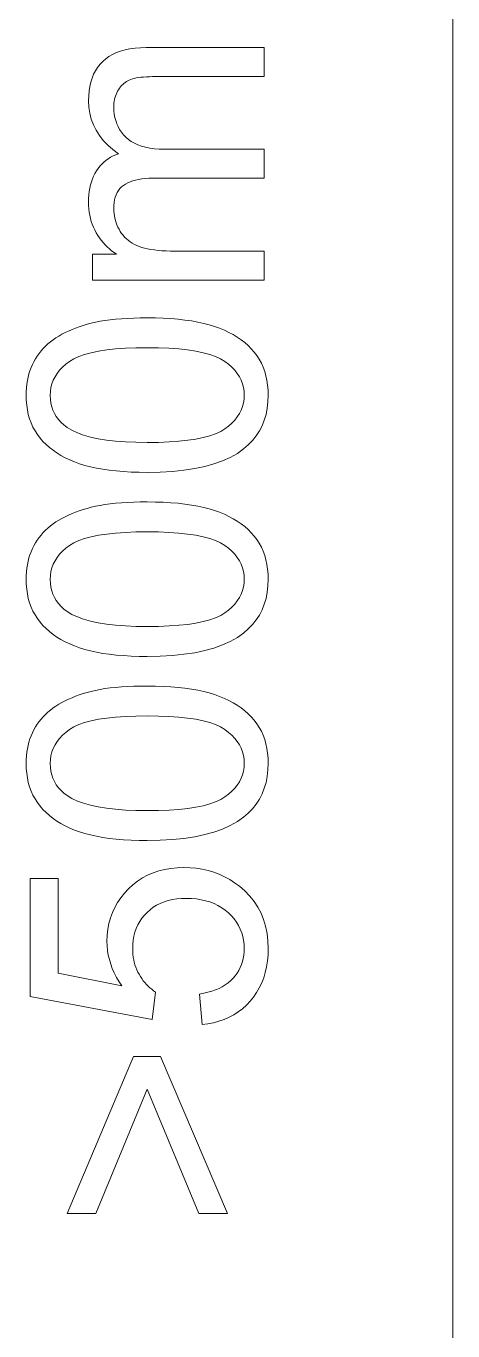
# Model space of a CAD drawing. Extents: x 23 to 417, y 3 to 294.
# Drawn here: x 203.35 to 205.15, y 16.53 to 22.03 of the extents above; entities that cross this region are included whole.
import ezdxf

# ---------------------------------------------------------------- set-up
doc = ezdxf.new("R2010")
doc.units = 0

msp = doc.modelspace()

# ---------------------------------------------------------------- linework, layer by layer
at = {"color": 7, "lineweight": 13}
msp.add_line((205.1505, 10.2218), (205.1505, 50.2218), dxfattribs=at)
for points in [[(204.3544, 20.9619), (203.63, 20.9619), (203.63, 21.0717), (203.7316, 21.0717), (203.7212, 21.0788), (203.7112, 21.0862), (203.7016, 21.0942), (203.6924, 21.1026), (203.6836, 21.1114), (203.6753, 21.1207), (203.6674, 21.1305), (203.6598, 21.1407), (203.6527, 21.1513), (203.646, 21.1624), (203.6399, 21.1739), (203.6344, 21.1857), (203.6295, 21.1978), (203.6253, 21.2102), (203.6217, 21.223), (203.6188, 21.236), (203.6166, 21.2494), (203.6149, 21.2631), (203.614, 21.277), (203.6136, 21.2913), (203.614, 21.3072), (203.615, 21.3224), (203.6167, 21.337), (203.619, 21.3511), (203.622, 21.3646), (203.6257, 21.3775), (203.63, 21.3898), (203.635, 21.4016), (203.6407, 21.4128), (203.6471, 21.4233), (203.654, 21.4333), (203.6615, 21.4427), (203.6695, 21.4515), (203.6781, 21.4597), (203.6871, 21.4673), (203.6967, 21.4742), (203.7069, 21.4806), (203.7176, 21.4863), (203.7288, 21.4915), (203.7405, 21.496), (203.7164, 21.5137), (203.6948, 21.5324), (203.6758, 21.5522), (203.6593, 21.573), (203.6454, 21.5949), (203.6339, 21.6178), (203.6251, 21.6417), (203.6187, 21.6667), (203.6149, 21.6927), (203.6136, 21.7197), (203.6142, 21.7408), (203.616, 21.7608), (203.619, 21.7799), (203.6232, 21.798), (203.6286, 21.8151), (203.6351, 21.8311), (203.6429, 21.8462), (203.6518, 21.8603), (203.662, 21.8734), (203.6733, 21.8855), (203.6859, 21.8965), (203.6998, 21.9064), (203.7149, 21.9151), (203.7314, 21.9226), (203.7491, 21.929), (203.7682, 21.9342), (203.7885, 21.9382), (203.8101, 21.9411), (203.833, 21.9429), (203.8572, 21.9435), (204.3544, 21.9435), (204.3544, 21.8214), (203.8981, 21.8214), (203.8838, 21.8212), (203.8703, 21.8209), (203.8576, 21.8203), (203.8457, 21.8195), (203.8347, 21.8184), (203.8245, 21.8171), (203.8152, 21.8155), (203.8066, 21.8137), (203.7989, 21.8117), (203.792, 21.8094), (203.7857, 21.8068), (203.7796, 21.8039), (203.7737, 21.8005), (203.7681, 21.7968), (203.7628, 21.7926), (203.7577, 21.7881), (203.7528, 21.7832), (203.7482, 21.7779), (203.7439, 21.7722), (203.7398, 21.7661), (203.7361, 21.7597), (203.7327, 21.7531), (203.7298, 21.7463), (203.7272, 21.7393), (203.725, 21.732), (203.7232, 21.7245), (203.7218, 21.7168), (203.7208, 21.7089), (203.7202, 21.7008), (203.72, 21.6924), (203.7206, 21.6774), (203.7221, 21.6629), (203.7246, 21.6489), (203.7282, 21.6355), (203.7328, 21.6225), (203.7383, 21.6101), (203.7449, 21.5982), (203.7526, 21.5868), (203.7612, 21.5759), (203.7709, 21.5656), (203.7816, 21.556), (203.7936, 21.5474), (203.8069, 21.5398), (203.8213, 21.5333), (203.8369, 21.5277), (203.8538, 21.5232), (203.8719, 21.5196), (203.8913, 21.5171), (203.9118, 21.5156), (203.9336, 21.5151), (204.3544, 21.5151), (204.3544, 21.3923), (203.8838, 21.3923), (203.8678, 21.392), (203.8527, 21.3911), (203.8383, 21.3896), (203.8248, 21.3875), (203.8121, 21.3848), (203.8003, 21.3815), (203.7892, 21.3776), (203.779, 21.3731), (203.7696, 21.368), (203.761, 21.3623), (203.7532, 21.3559), (203.7462, 21.3488), (203.7401, 21.3408), (203.7348, 21.3322), (203.7303, 21.3227), (203.7266, 21.3125), (203.7237, 21.3016), (203.7217, 21.2898), (203.7205, 21.2773), (203.72, 21.2641), (203.7203, 21.2538), (203.7211, 21.2436), (203.7225, 21.2337), (203.7244, 21.2238), (203.7269, 21.2142), (203.7299, 21.2047), (203.7334, 21.1953), (203.7375, 21.1861), (203.7422, 21.1771), (203.7473, 21.1682), (203.7531, 21.1597), (203.7593, 21.1516), (203.766, 21.144), (203.7732, 21.1369), (203.7809, 21.1303), (203.7892, 21.1241), (203.7979, 21.1185), (203.8071, 21.1133), (203.8169, 21.1086), (203.8271, 21.1044), (203.8381, 21.1007), (203.85, 21.0973), (203.8628, 21.0944), (203.8766, 21.0918), (203.8913, 21.0896), (203.9069, 21.0878), (203.9234, 21.0864), (203.9409, 21.0855), (203.9593, 21.0849), (203.9786, 21.0847), (204.3544, 21.0847)], [(203.8613, 20.1508), (203.8265, 20.1512), (203.7931, 20.1523), (203.7611, 20.1541), (203.7305, 20.1567), (203.7012, 20.16), (203.6734, 20.164), (203.6469, 20.1687), (203.6218, 20.1742), (203.5981, 20.1804), (203.5758, 20.1873), (203.5547, 20.195), (203.5345, 20.2033), (203.5154, 20.2124), (203.4972, 20.2222), (203.48, 20.2327), (203.4638, 20.2439), (203.4487, 20.2558), (203.4344, 20.2684), (203.4212, 20.2817), (203.409, 20.2958), (203.3979, 20.3105), (203.3879, 20.3261), (203.3791, 20.3423), (203.3715, 20.3593), (203.365, 20.377), (203.3597, 20.3955), (203.3556, 20.4147), (203.3527, 20.4347), (203.3509, 20.4554), (203.3503, 20.4769), (203.3507, 20.4928), (203.3516, 20.5083), (203.3533, 20.5234), (203.3555, 20.5381), (203.3584, 20.5524), (203.362, 20.5664), (203.3662, 20.5799), (203.3711, 20.593), (203.3766, 20.6058), (203.3827, 20.6181), (203.3895, 20.63), (203.3969, 20.6415), (203.4048, 20.6526), (203.4132, 20.6633), (203.4223, 20.6735), (203.4319, 20.6833), (203.4421, 20.6927), (203.4529, 20.7017), (203.4643, 20.7102), (203.4762, 20.7184), (203.4887, 20.7261), (203.5017, 20.7335), (203.5152, 20.7406), (203.5293, 20.7473), (203.5439, 20.7537), (203.559, 20.7597), (203.5747, 20.7654), (203.5909, 20.7707), (203.6076, 20.7758), (203.6249, 20.7804), (203.643, 20.7847), (203.6624, 20.7885), (203.683, 20.7919), (203.7048, 20.7948), (203.7278, 20.7973), (203.7521, 20.7993), (203.7775, 20.8009), (203.8042, 20.802), (203.8321, 20.8027), (203.8613, 20.8029), (203.8958, 20.8026), (203.9289, 20.8015), (203.9607, 20.7997), (203.9912, 20.7972), (204.0203, 20.7939), (204.048, 20.7899), (204.0744, 20.7852), (204.0994, 20.7798), (204.1231, 20.7737), (204.1454, 20.7668), (204.1665, 20.7592), (204.1866, 20.7509), (204.2058, 20.7419), (204.224, 20.7321), (204.2412, 20.7217), (204.2574, 20.7105), (204.2727, 20.6986), (204.2869, 20.686), (204.3002, 20.6727), (204.3125, 20.6587), (204.3237, 20.6439), (204.3337, 20.6284), (204.3426, 20.6121), (204.3502, 20.595), (204.3567, 20.5772), (204.362, 20.5587), (204.3662, 20.5394), (204.3691, 20.5193), (204.3709, 20.4985), (204.3715, 20.4769), (204.3705, 20.4486), (204.3673, 20.4215), (204.3622, 20.3957), (204.3549, 20.3711), (204.3456, 20.3478), (204.3342, 20.3257), (204.3207, 20.3048), (204.3051, 20.2852), (204.2875, 20.2669), (204.2678, 20.2497), (204.2413, 20.2309), (204.2116, 20.2141), (204.1788, 20.1993), (204.1428, 20.1864), (204.1037, 20.1756), (204.0615, 20.1667), (204.0162, 20.1597), (203.9677, 20.1548), (203.916, 20.1518)], [(203.8613, 20.277), (203.9089, 20.2776), (203.9532, 20.2793), (203.9942, 20.2822), (204.0319, 20.2862), (204.0663, 20.2914), (204.0974, 20.2978), (204.1253, 20.3053), (204.1498, 20.3139), (204.1711, 20.3237), (204.189, 20.3347), (204.2045, 20.3465), (204.2184, 20.3588), (204.2306, 20.3717), (204.2412, 20.3851), (204.2502, 20.399), (204.2575, 20.4135), (204.2632, 20.4286), (204.2673, 20.4441), (204.2697, 20.4602), (204.2705, 20.4769), (204.2697, 20.4935), (204.2673, 20.5096), (204.2632, 20.5252), (204.2574, 20.5402), (204.2501, 20.5547), (204.2411, 20.5687), (204.2304, 20.5821), (204.2181, 20.595), (204.2042, 20.6073), (204.1887, 20.6191), (204.1707, 20.6301), (204.1494, 20.6399), (204.1248, 20.6485), (204.097, 20.656), (204.0659, 20.6623), (204.0315, 20.6675), (203.9939, 20.6716), (203.9529, 20.6744), (203.9087, 20.6762), (203.8613, 20.6768), (203.8135, 20.6762), (203.7691, 20.6744), (203.728, 20.6716), (203.6902, 20.6675), (203.6558, 20.6623), (203.6246, 20.656), (203.5968, 20.6485), (203.5723, 20.6399), (203.551, 20.6301), (203.5331, 20.6191), (203.5177, 20.6073), (203.5039, 20.5949), (203.4917, 20.582), (203.4812, 20.5685), (203.4723, 20.5544), (203.465, 20.5398), (203.4593, 20.5245), (203.4552, 20.5088), (203.4528, 20.4924), (203.452, 20.4755), (203.4527, 20.459), (203.4548, 20.4431), (203.4584, 20.4278), (203.4634, 20.4133), (203.4699, 20.3995), (203.4778, 20.3863), (203.4871, 20.3738), (203.4978, 20.362), (203.51, 20.3509), (203.5236, 20.3405), (203.5434, 20.3284), (203.5664, 20.3176), (203.5924, 20.3081), (203.6215, 20.2999), (203.6537, 20.2929), (203.689, 20.2872), (203.7274, 20.2827), (203.769, 20.2796), (203.8136, 20.2777)], [(203.8613, 19.3739), (203.8265, 19.3743), (203.7931, 19.3753), (203.7611, 19.3772), (203.7305, 19.3797), (203.7012, 19.383), (203.6734, 19.387), (203.6469, 19.3918), (203.6218, 19.3972), (203.5981, 19.4034), (203.5758, 19.4104), (203.5547, 19.418), (203.5345, 19.4264), (203.5154, 19.4355), (203.4972, 19.4453), (203.48, 19.4557), (203.4638, 19.4669), (203.4487, 19.4789), (203.4344, 19.4915), (203.4212, 19.5048), (203.409, 19.5188), (203.3979, 19.5336), (203.3879, 19.5491), (203.3791, 19.5654), (203.3715, 19.5824), (203.365, 19.6001), (203.3597, 19.6186), (203.3556, 19.6378), (203.3527, 19.6578), (203.3509, 19.6785), (203.3503, 19.6999), (203.3507, 19.7158), (203.3516, 19.7313), (203.3533, 19.7465), (203.3555, 19.7612), (203.3584, 19.7755), (203.362, 19.7894), (203.3662, 19.8029), (203.3711, 19.8161), (203.3766, 19.8288), (203.3827, 19.8411), (203.3895, 19.8531), (203.3969, 19.8646), (203.4048, 19.8757), (203.4132, 19.8863), (203.4223, 19.8966), (203.4319, 19.9064), (203.4421, 19.9158), (203.4529, 19.9247), (203.4643, 19.9333), (203.4762, 19.9414), (203.4887, 19.9492), (203.5017, 19.9566), (203.5152, 19.9636), (203.5293, 19.9703), (203.5439, 19.9767), (203.559, 19.9828), (203.5747, 19.9885), (203.5909, 19.9938), (203.6076, 19.9988), (203.6249, 20.0035), (203.643, 20.0078), (203.6624, 20.0116), (203.683, 20.015), (203.7048, 20.0179), (203.7278, 20.0204), (203.7521, 20.0224), (203.7775, 20.024), (203.8042, 20.0251), (203.8321, 20.0258), (203.8613, 20.026), (203.8958, 20.0256), (203.9289, 20.0246), (203.9607, 20.0227), (203.9912, 20.0202), (204.0203, 20.017), (204.048, 20.013), (204.0744, 20.0083), (204.0994, 20.0029), (204.1231, 19.9967), (204.1454, 19.9898), (204.1665, 19.9823), (204.1866, 19.974), (204.2058, 19.9649), (204.224, 19.9552), (204.2412, 19.9447), (204.2574, 19.9336), (204.2727, 19.9217), (204.2869, 19.9091), (204.3002, 19.8958), (204.3125, 19.8817), (204.3237, 19.867), (204.3337, 19.8514), (204.3426, 19.8351), (204.3502, 19.8181), (204.3567, 19.8003), (204.362, 19.7817), (204.3662, 19.7624), (204.3691, 19.7424), (204.3709, 19.7215), (204.3715, 19.6999), (204.3705, 19.6716), (204.3673, 19.6446), (204.3622, 19.6188), (204.3549, 19.5942), (204.3456, 19.5709), (204.3342, 19.5488), (204.3207, 19.5279), (204.3051, 19.5083), (204.2875, 19.4899), (204.2678, 19.4728), (204.2413, 19.454), (204.2116, 19.4372), (204.1788, 19.4224), (204.1428, 19.4095), (204.1037, 19.3986), (204.0615, 19.3897), (204.0162, 19.3828), (203.9677, 19.3778), (203.916, 19.3749)], [(203.8613, 19.5001), (203.9089, 19.5007), (203.9532, 19.5024), (203.9942, 19.5053), (204.0319, 19.5093), (204.0663, 19.5145), (204.0974, 19.5208), (204.1253, 19.5283), (204.1498, 19.537), (204.1711, 19.5468), (204.189, 19.5577), (204.2045, 19.5695), (204.2184, 19.5819), (204.2306, 19.5947), (204.2412, 19.6081), (204.2502, 19.6221), (204.2575, 19.6366), (204.2632, 19.6516), (204.2673, 19.6672), (204.2697, 19.6833), (204.2705, 19.6999), (204.2697, 19.7166), (204.2673, 19.7327), (204.2632, 19.7483), (204.2574, 19.7633), (204.2501, 19.7778), (204.2411, 19.7917), (204.2304, 19.8052), (204.2181, 19.818), (204.2042, 19.8304), (204.1887, 19.8422), (204.1707, 19.8531), (204.1494, 19.8629), (204.1248, 19.8716), (204.097, 19.8791), (204.0659, 19.8854), (204.0315, 19.8906), (203.9939, 19.8946), (203.9529, 19.8975), (203.9087, 19.8992), (203.8613, 19.8998), (203.8135, 19.8992), (203.7691, 19.8975), (203.728, 19.8946), (203.6902, 19.8906), (203.6558, 19.8854), (203.6246, 19.8791), (203.5968, 19.8716), (203.5723, 19.8629), (203.551, 19.8531), (203.5331, 19.8422), (203.5177, 19.8304), (203.5039, 19.818), (203.4917, 19.805), (203.4812, 19.7915), (203.4723, 19.7775), (203.465, 19.7628), (203.4593, 19.7476), (203.4552, 19.7318), (203.4528, 19.7155), (203.452, 19.6986), (203.4527, 19.682), (203.4548, 19.6661), (203.4584, 19.6509), (203.4634, 19.6364), (203.4699, 19.6225), (203.4778, 19.6094), (203.4871, 19.5969), (203.4978, 19.5851), (203.51, 19.574), (203.5236, 19.5635), (203.5434, 19.5515), (203.5664, 19.5407), (203.5924, 19.5312), (203.6215, 19.5229), (203.6537, 19.5159), (203.689, 19.5102), (203.7274, 19.5058), (203.769, 19.5026), (203.8136, 19.5007)], [(203.8613, 18.5969), (203.8265, 18.5973), (203.7931, 18.5984), (203.7611, 18.6002), (203.7305, 18.6028), (203.7012, 18.6061), (203.6734, 18.6101), (203.6469, 18.6148), (203.6218, 18.6203), (203.5981, 18.6265), (203.5758, 18.6334), (203.5547, 18.6411), (203.5345, 18.6495), (203.5154, 18.6585), (203.4972, 18.6683), (203.48, 18.6788), (203.4638, 18.69), (203.4487, 18.7019), (203.4344, 18.7145), (203.4212, 18.7279), (203.409, 18.7419), (203.3979, 18.7567), (203.3879, 18.7722), (203.3791, 18.7884), (203.3715, 18.8054), (203.365, 18.8232), (203.3597, 18.8416), (203.3556, 18.8609), (203.3527, 18.8808), (203.3509, 18.9015), (203.3503, 18.923), (203.3507, 18.9389), (203.3516, 18.9544), (203.3533, 18.9695), (203.3555, 18.9842), (203.3584, 18.9985), (203.362, 19.0125), (203.3662, 19.026), (203.3711, 19.0391), (203.3766, 19.0519), (203.3827, 19.0642), (203.3895, 19.0761), (203.3969, 19.0876), (203.4048, 19.0987), (203.4132, 19.1094), (203.4223, 19.1196), (203.4319, 19.1294), (203.4421, 19.1388), (203.4529, 19.1478), (203.4643, 19.1563), (203.4762, 19.1645), (203.4887, 19.1722), (203.5017, 19.1796), (203.5152, 19.1867), (203.5293, 19.1934), (203.5439, 19.1998), (203.559, 19.2058), (203.5747, 19.2115), (203.5909, 19.2169), (203.6076, 19.2219), (203.6249, 19.2265), (203.643, 19.2308), (203.6624, 19.2347), (203.683, 19.238), (203.7048, 19.241), (203.7278, 19.2434), (203.7521, 19.2455), (203.7775, 19.247), (203.8042, 19.2482), (203.8321, 19.2488), (203.8613, 19.2491), (203.8958, 19.2487), (203.9289, 19.2476), (203.9607, 19.2458), (203.9912, 19.2433), (204.0203, 19.24), (204.048, 19.236), (204.0744, 19.2313), (204.0994, 19.2259), (204.1231, 19.2198), (204.1454, 19.2129), (204.1665, 19.2053), (204.1866, 19.197), (204.2058, 19.188), (204.224, 19.1783), (204.2412, 19.1678), (204.2574, 19.1566), (204.2727, 19.1447), (204.2869, 19.1321), (204.3002, 19.1188), (204.3125, 19.1048), (204.3237, 19.09), (204.3337, 19.0745), (204.3426, 19.0582), (204.3502, 19.0412), (204.3567, 19.0234), (204.362, 19.0048), (204.3662, 18.9855), (204.3691, 18.9654), (204.3709, 18.9446), (204.3715, 18.923), (204.3705, 18.8947), (204.3673, 18.8676), (204.3622, 18.8418), (204.3549, 18.8172), (204.3456, 18.7939), (204.3342, 18.7718), (204.3207, 18.751), (204.3051, 18.7313), (204.2875, 18.713), (204.2678, 18.6959), (204.2413, 18.6771), (204.2116, 18.6602), (204.1788, 18.6454), (204.1428, 18.6326), (204.1037, 18.6217), (204.0615, 18.6128), (204.0162, 18.6058), (203.9677, 18.6009), (203.916, 18.5979)], [(203.8613, 18.7231), (203.9089, 18.7237), (203.9532, 18.7254), (203.9942, 18.7283), (204.0319, 18.7324), (204.0663, 18.7375), (204.0974, 18.7439), (204.1253, 18.7514), (204.1498, 18.76), (204.1711, 18.7698), (204.189, 18.7808), (204.2045, 18.7926), (204.2184, 18.8049), (204.2306, 18.8178), (204.2412, 18.8312), (204.2502, 18.8452), (204.2575, 18.8596), (204.2632, 18.8747), (204.2673, 18.8902), (204.2697, 18.9064), (204.2705, 18.923), (204.2697, 18.9396), (204.2673, 18.9558), (204.2632, 18.9713), (204.2574, 18.9864), (204.2501, 19.0008), (204.2411, 19.0148), (204.2304, 19.0282), (204.2181, 19.0411), (204.2042, 19.0534), (204.1887, 19.0652), (204.1707, 19.0762), (204.1494, 19.086), (204.1248, 19.0946), (204.097, 19.1021), (204.0659, 19.1085), (204.0315, 19.1136), (203.9939, 19.1177), (203.9529, 19.1206), (203.9087, 19.1223), (203.8613, 19.1229), (203.8135, 19.1223), (203.7691, 19.1206), (203.728, 19.1177), (203.6902, 19.1136), (203.6558, 19.1085), (203.6246, 19.1021), (203.5968, 19.0946), (203.5723, 19.086), (203.551, 19.0762), (203.5331, 19.0652), (203.5177, 19.0534), (203.5039, 19.041), (203.4917, 19.0281), (203.4812, 19.0146), (203.4723, 19.0005), (203.465, 18.9859), (203.4593, 18.9707), (203.4552, 18.9549), (203.4528, 18.9385), (203.452, 18.9216), (203.4527, 18.9051), (203.4548, 18.8892), (203.4584, 18.874), (203.4634, 18.8594), (203.4699, 18.8456), (203.4778, 18.8324), (203.4871, 18.8199), (203.4978, 18.8081), (203.51, 18.797), (203.5236, 18.7866), (203.5434, 18.7745), (203.5664, 18.7637), (203.5924, 18.7542), (203.6215, 18.746), (203.6537, 18.739), (203.689, 18.7333), (203.7274, 18.7288), (203.769, 18.7257), (203.8136, 18.7238)], [(204.0925, 17.82), (204.0816, 17.9489), (204.0999, 17.9522), (204.1174, 17.9562), (204.1339, 17.9609), (204.1494, 17.9664), (204.164, 17.9727), (204.1777, 17.9797), (204.1905, 17.9875), (204.2023, 17.9961), (204.2132, 18.0054), (204.2231, 18.0154), (204.2321, 18.0261), (204.2402, 18.0372), (204.2473, 18.0487), (204.2535, 18.0606), (204.2587, 18.073), (204.2629, 18.0858), (204.2663, 18.099), (204.2686, 18.1127), (204.2701, 18.1268), (204.2705, 18.1413), (204.2699, 18.1587), (204.2679, 18.1757), (204.2645, 18.192), (204.2598, 18.2079), (204.2538, 18.2231), (204.2465, 18.2379), (204.2378, 18.2521), (204.2278, 18.2657), (204.2164, 18.2788), (204.2037, 18.2913), (204.1899, 18.303), (204.1752, 18.3134), (204.1596, 18.3227), (204.1432, 18.3306), (204.1259, 18.3374), (204.1077, 18.3429), (204.0887, 18.3472), (204.0688, 18.3503), (204.048, 18.3521), (204.0263, 18.3527), (204.0058, 18.3521), (203.9861, 18.3504), (203.9673, 18.3474), (203.9494, 18.3433), (203.9324, 18.338), (203.9162, 18.3315), (203.901, 18.3238), (203.8866, 18.315), (203.8732, 18.3049), (203.8606, 18.2937), (203.849, 18.2816), (203.8387, 18.2687), (203.8296, 18.2551), (203.8217, 18.2407), (203.815, 18.2256), (203.8096, 18.2098), (203.8053, 18.1932), (203.8023, 18.176), (203.8005, 18.158), (203.7999, 18.1392), (203.8001, 18.1275), (203.8009, 18.116), (203.8023, 18.1047), (203.8042, 18.0936), (203.8066, 18.0828), (203.8096, 18.0722), (203.8131, 18.0618), (203.8171, 18.0517), (203.8217, 18.0418), (203.8268, 18.0321), (203.8324, 18.0228), (203.8382, 18.0139), (203.8444, 18.0053), (203.8509, 17.9972), (203.8578, 17.9895), (203.8649, 17.9822), (203.8724, 17.9753), (203.8802, 17.9688), (203.8883, 17.9628), (203.8967, 17.9571), (203.8817, 17.8418), (203.3681, 17.9387), (203.3681, 18.436), (203.4854, 18.436), (203.4854, 18.0369), (203.7542, 17.983), (203.7422, 18.0011), (203.7316, 18.0194), (203.7222, 18.0378), (203.714, 18.0565), (203.7071, 18.0753), (203.7014, 18.0943), (203.6971, 18.1134), (203.6939, 18.1328), (203.692, 18.1523), (203.6914, 18.172), (203.6923, 18.1978), (203.695, 18.2227), (203.6996, 18.2469), (203.7059, 18.2702), (203.7141, 18.2927), (203.7241, 18.3144), (203.7359, 18.3353), (203.7495, 18.3553), (203.7649, 18.3746), (203.7821, 18.393), (203.8008, 18.4101), (203.8205, 18.4254), (203.8412, 18.4389), (203.863, 18.4506), (203.8858, 18.4605), (203.9097, 18.4686), (203.9345, 18.4749), (203.9605, 18.4794), (203.9874, 18.4821), (204.0154, 18.483), (204.0422, 18.4822), (204.0682, 18.4799), (204.0936, 18.4759), (204.1181, 18.4704), (204.142, 18.4632), (204.165, 18.4545), (204.1874, 18.4443), (204.209, 18.4324), (204.2299, 18.4189), (204.2501, 18.4039), (204.2731, 18.384), (204.2938, 18.3626), (204.312, 18.3399), (204.3278, 18.3157), (204.3411, 18.2902), (204.3521, 18.2632), (204.3605, 18.2348), (204.3666, 18.205), (204.3703, 18.1739), (204.3715, 18.1413), (204.3707, 18.1145), (204.3684, 18.0887), (204.3646, 18.0639), (204.3593, 18.0402), (204.3524, 18.0174), (204.344, 17.9956), (204.334, 17.9749), (204.3226, 17.9551), (204.3096, 17.9363), (204.2951, 17.9186), (204.2793, 17.9021), (204.2625, 17.887), (204.2448, 17.8735), (204.226, 17.8614), (204.2062, 17.8508), (204.1855, 17.8417), (204.1637, 17.834), (204.141, 17.8279), (204.1172, 17.8232)], [(203.9172, 17.6849), (204.2003, 17.0226), (204.0782, 17.0226), (203.8606, 17.5471), (203.645, 17.0226), (203.5229, 17.0226), (203.8026, 17.6849)]]:
    msp.add_lwpolyline(points, close=True, dxfattribs=at)

doc.saveas('drawing.dxf')
